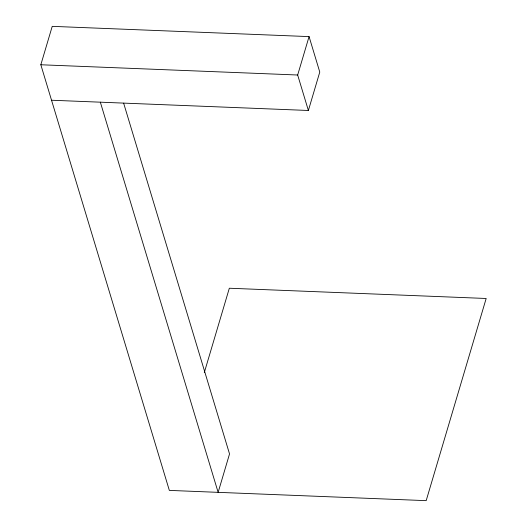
<?xml version="1.0" encoding="UTF-8"?>
<svg xmlns="http://www.w3.org/2000/svg" width="527" height="527" viewBox="0 0 527 527"><rect width="100%" height="100%" fill="white"/><g stroke="black" fill="none" stroke-linecap="round" stroke-linejoin="round"><path stroke-width="0.79" d="M204.278 372.655L229.331 288.229L486.171 298.48L426.178 500.65L169.338 490.4L40.829 64.762L52.232 26.35L309.066 36.6L319.777 72.067L308.381 110.479L51.541 100.235M308.381 110.479L297.669 75.012L309.066 36.6M40.829 64.762L297.669 75.012M123.641 103.18L229.535 453.938L218.138 492.35L100.341 102.179"/></g></svg>
